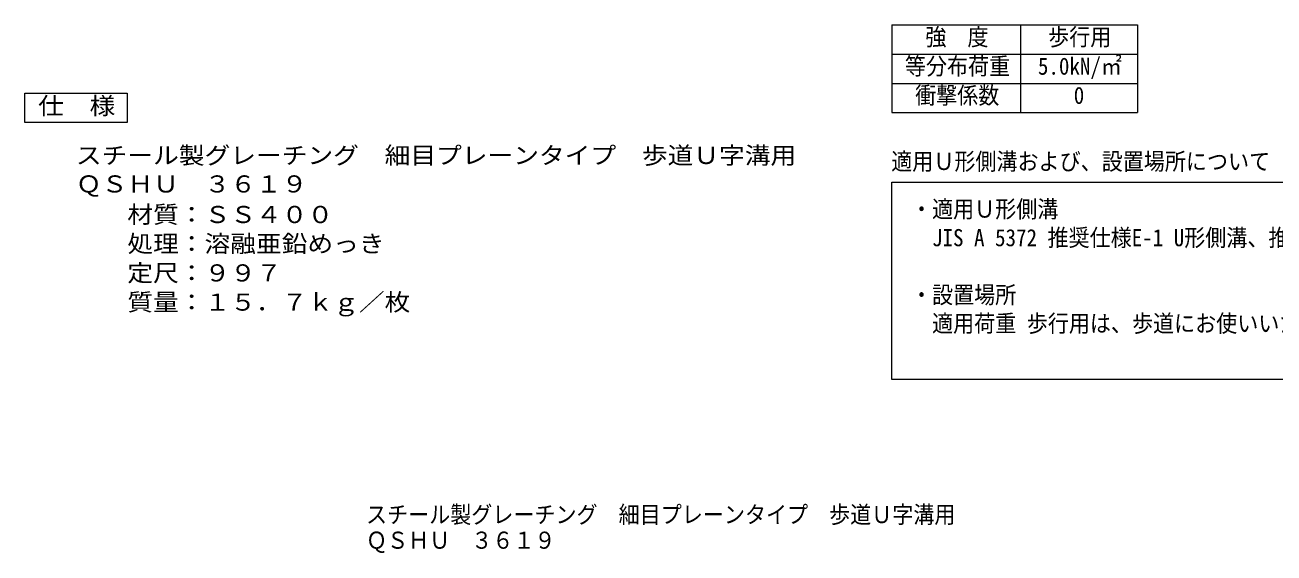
# Model space of a CAD drawing. Units: millimetres, scale not verified. Extents: x -703 to 910, y -687 to 581.
# Drawn here: x -701 to 367, y -687 to -235 of the extents above; entities that cross this region are included whole.
import ezdxf
from ezdxf.enums import TextEntityAlignment as Align

# ---------------------------------------------------------------- set-up
doc = ezdxf.new("R2010")
doc.units = ezdxf.units.MM
doc.header["$LTSCALE"] = 5
doc.layers.add('A-5_仕様文', color=7, linetype='Continuous', lineweight=9)
doc.layers.add('F-5_F-5ﾚｲﾔ', color=2, linetype='Continuous', lineweight=9)
doc.styles.add('ＭＳ ゴシック', font='')
doc.styles.get('ＭＳ ゴシック').set_extended_font_data('MS Gothic')

msp = doc.modelspace()

# ---------------------------------------------------------------- linework, layer by layer
at = {"layer": 'A-5_仕様文'}
for p, q in [((-701.054, -318.815), (-701.054, -293.815)), ((-701.054, -293.815), (-613.554, -293.815))]:
    msp.add_line(p, q, dxfattribs=at)
msp.add_lwpolyline([(-613.554, -293.815), (-613.554, -318.815), (-701.054, -318.815)], dxfattribs=at)
at = {"layer": 'F-5_F-5ﾚｲﾔ'}
for p, q in [((40, -235.463), (250, -235.463)), ((40, -235.463), (40, -310.463)), ((150, -235.463), (150, -310.463)), ((250, -235.463), (250, -310.463)), ((40, -260.463), (250, -260.463)), ((40, -285.463), (250, -285.463)), ((40, -310.463), (250, -310.463)), ((40, -370.069), (910, -370.069)), ((40, -539.054), (40, -370.069))]:
    msp.add_line(p, q, dxfattribs=at)
msp.add_lwpolyline([(910, -370.069), (910, -539.054), (40, -539.054)], dxfattribs=at)

# ---------------------------------------------------------------- texts
at = {"layer": 'A-5_仕様文', "color": 2, "style": 'ＭＳ ゴシック', "width": 1.1}
for s, p in [('仕\u3000様', (-689.832, -316.406)), ('スチール製グレーチング\u3000細目プレーンタイプ\u3000歩道Ｕ字溝用', (-657.527, -358.829)), ('ＱＳＨＵ\u3000３６１９', (-657.527, -383.275)), ('\u3000\u3000材質：ＳＳ４００', (-657.527, -409.425)), ('\u3000\u3000処理：溶融亜鉛めっき', (-657.527, -434.425)), ('\u3000\u3000定尺：９９７', (-657.527, -459.425)), ('\u3000\u3000質量：１５．７ｋｇ／枚', (-657.527, -484.425))]:
    msp.add_text(s, height=14.66, dxfattribs=at).set_placement(p, align=Align.BOTTOM_LEFT)
at = {"layer": 'F-5_F-5ﾚｲﾔ', "color": 7, "style": 'ＭＳ ゴシック', "width": 0.9}
for s, p in [('強\u3000度', (68.75, -257.463)), ('歩行用', (173.75, -257.463)), ('等分布荷重', (51.25, -282.463)), ('5.0kN/㎡', (165, -282.463)), ('衝撃係数', (60, -307.463)), ('0', (195.625, -307.463)), ('適用Ｕ形側溝および、設置場所について', (39.559, -364.004)), ('・適用Ｕ形側溝', (56.474, -404.781)), ('\u3000JIS A 5372 推奨仕様E-1 U形側溝、推奨仕様E-2 上ぶた式U形側溝の本体に適用します。', (56.474, -429.251)), ('・設置場所', (56.474, -478.189)), ('\u3000適用荷重 歩行用は、歩道にお使いいただけます。', (56.474, -502.659))]:
    msp.add_text(s, height=14.66, dxfattribs=at).set_placement(p, align=Align.BOTTOM_LEFT)
at = {"layer": 'F-5_F-5ﾚｲﾔ', "style": 'ＭＳ ゴシック', "width": 0.9}
for s, p in [('スチール製グレーチング\u3000細目プレーンタイプ\u3000歩道Ｕ字溝用', (-409.447, -666.256)), ('ＱＳＨＵ\u3000３６１９', (-409.447, -688.191))]:
    msp.add_text(s, height=14.66, dxfattribs=at).set_placement(p, align=Align.BOTTOM_LEFT)

doc.saveas('drawing.dxf')
